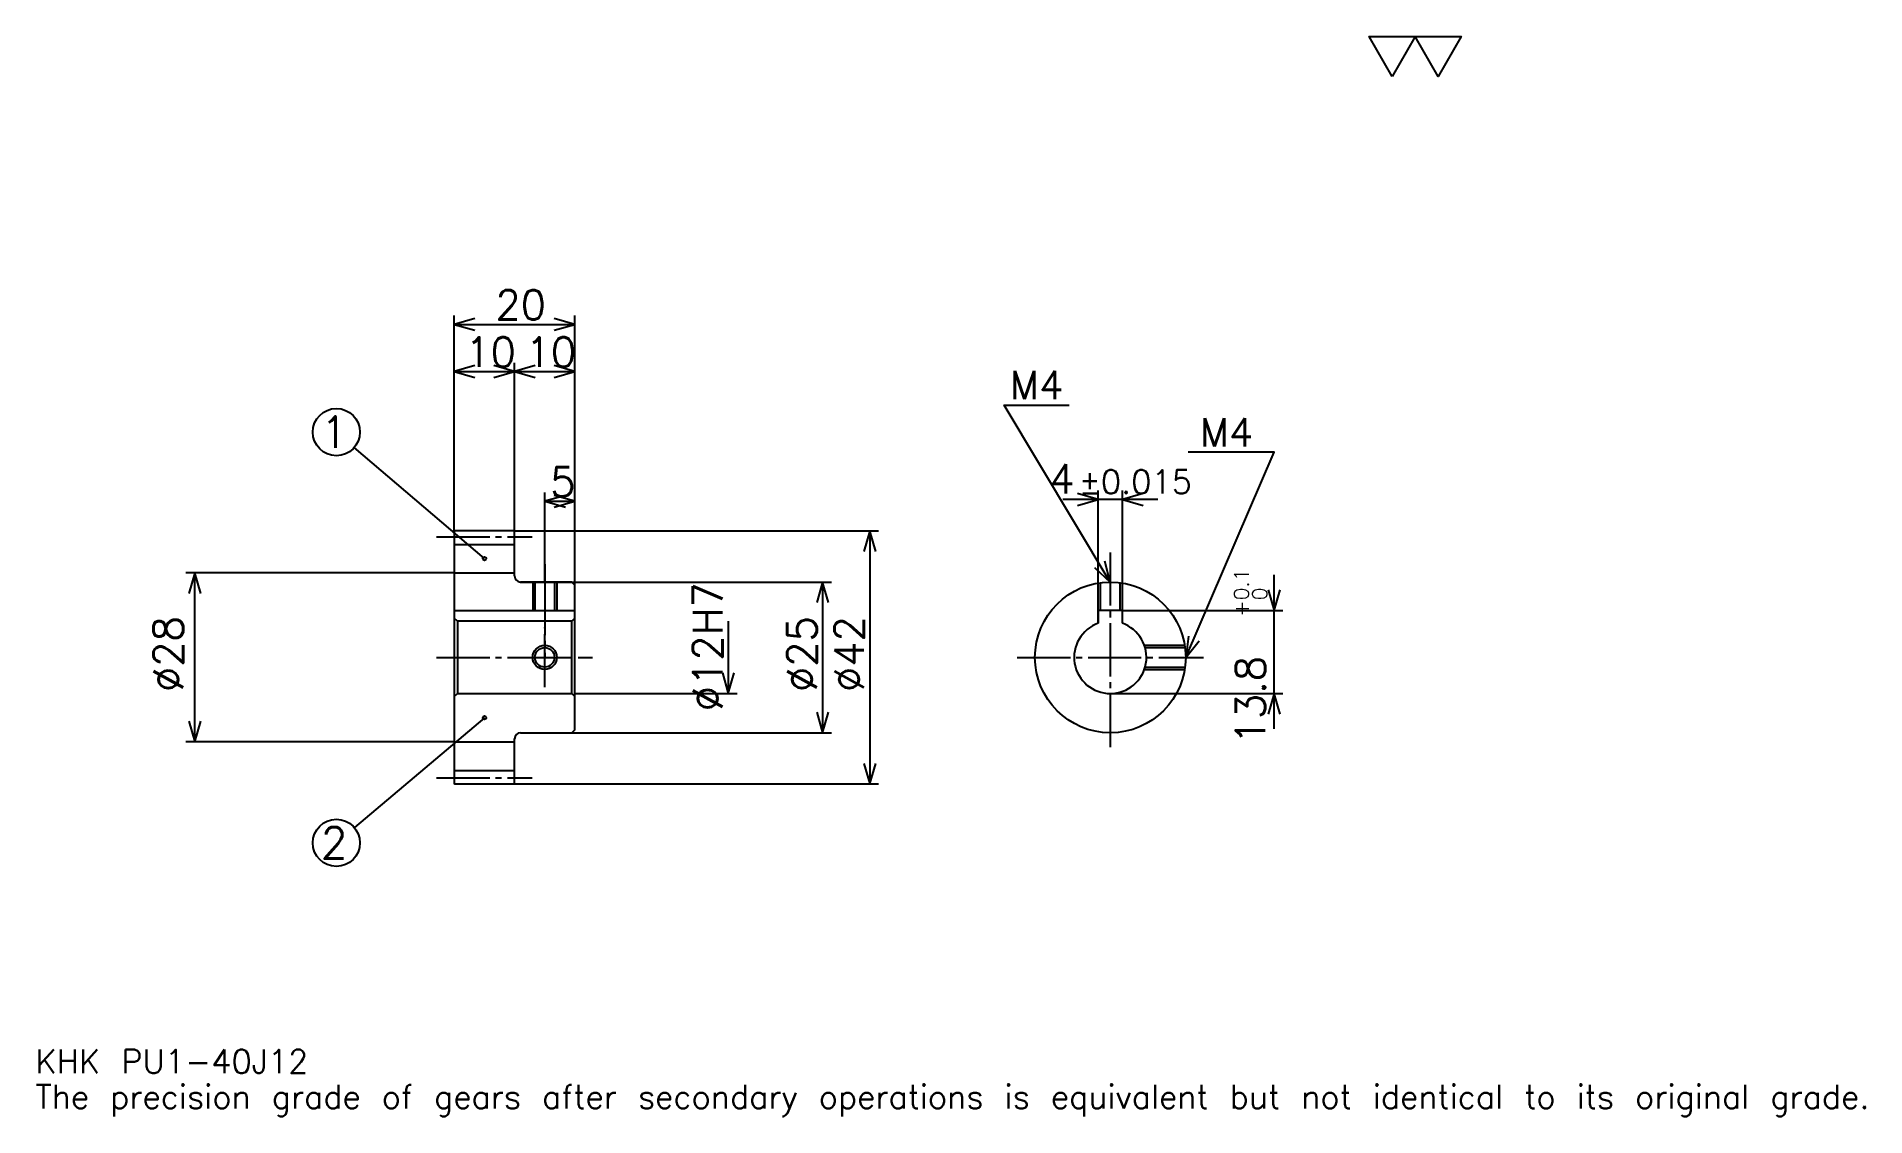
# Model space of a CAD drawing. Extents: x 10 to 313, y 4 to 183.
import ezdxf

# ---------------------------------------------------------------- set-up
doc = ezdxf.new("R2010")
doc.units = 0
doc.linetypes.add('DASHDOT', pattern=[11.739131, 8.804348, -0.978261, 0.978261, -0.978261])
doc.layers.get('0').update_dxf_attribs({"linetype": 'CONTINUOUS'})
doc.layers.add('DASHDOT', color=6, linetype='DASHDOT')
doc.styles.add('KANJI', font='TXT', dxfattribs={"bigfont": 'BIGFONT'})

msp = doc.modelspace()

# ---------------------------------------------------------------- linework, layer by layer
at = {"color": 5}
for p, q in [((79.239136, 100.728256), (79.239136, 136.434784)), ((79.239136, 134.967392), (99.239136, 134.967392)), ((99.239136, 100.728256), (99.239136, 136.434784)), ((89.239136, 100.728256), (89.239136, 128.608688)), ((79.239136, 127.141296), (89.239136, 127.141296)), ((89.239136, 127.141296), (99.239136, 127.141296)), ((84.239136, 96.103256), (62.648849, 114.551491)), ((94.239136, 100.728256), (94.239136, 107.086952)), ((186.043488, 87.528259), (186.043488, 107.391296)), ((190.043488, 87.528259), (190.043488, 107.391296)), ((94.239136, 105.61956), (99.239136, 105.61956)), ((195.913055, 105.923904), (180.17392, 105.923904)), ((79.239136, 100.628258), (79.239136, 100.728256)), ((89.139137, 100.728256), (99.239136, 100.728256)), ((89.239136, 100.628258), (89.239136, 100.728256)), ((94.239136, 92.228256), (94.239136, 100.728256)), ((94.239136, 92.228256), (94.239136, 100.728256)), ((99.239136, 100.728256), (149.619568, 100.728256)), ((99.239136, 91.728256), (99.239136, 100.728256)), ((148.152176, 100.728256), (148.152176, 58.728256)), ((79.239136, 93.728256), (34.728264, 93.728256)), ((36.195656, 65.728256), (36.195656, 93.728256)), ((90.239136, 92.228256), (99.239136, 92.228256)), ((99.239136, 92.228256), (141.793488, 92.228256)), ((140.326096, 92.228256), (140.326096, 67.228256)), ((215.217392, 67.858688), (215.217392, 93.39782)), ((124.67392, 85.728256), (124.67392, 73.728256)), ((190.043488, 87.528259), (216.684784, 87.528259)), ((99.239136, 73.728256), (126.141312, 73.728256)), ((188.043488, 73.728256), (216.684784, 73.728256)), ((84.239136, 69.728256), (62.662323, 51.48917)), ((90.239136, 67.228256), (99.239136, 67.228256)), ((99.239136, 67.228256), (141.793488, 67.228256)), ((79.239136, 65.728256), (34.728264, 65.728256)), ((89.139137, 58.728256), (99.239136, 58.728256)), ((99.239136, 58.728256), (149.619568, 58.728256))]:
    msp.add_line(p, q, dxfattribs=at)
at = {"color": 4}
for p, q in [((79.239136, 98.478256), (89.239136, 98.478256)), ((79.239136, 93.728256), (89.239136, 93.728256)), ((79.239136, 87.528259), (99.239136, 87.528259)), ((79.739136, 85.728256), (79.739136, 73.728256)), ((98.739136, 85.728256), (99.239136, 86.228256)), ((98.739136, 73.728256), (99.239136, 73.228256)), ((79.239136, 65.728256), (89.239136, 65.728256)), ((79.239136, 60.978256), (89.239136, 60.978256))]:
    msp.add_line(p, q, dxfattribs=at)
at = {"color": 7}
msp.add_lwpolyline([(234.782608, 176.08696), (230.967392, 182.699997), (246.228256, 182.699997), (242.41304, 176.08696), (238.597824, 182.699997), (234.782608, 176.08696)], dxfattribs=at)
at = {"color": 5}
for points in [[(82.663048, 135.945648), (79.239136, 134.967392), (82.663048, 133.989136)], [(95.815224, 133.989136), (99.239136, 134.967392), (95.815224, 135.945648)], [(82.663048, 128.119568), (79.239136, 127.141296), (82.663048, 126.16304)], [(85.815224, 126.16304), (89.239136, 127.141296), (85.815224, 128.119568)], [(92.663048, 128.119568), (89.239136, 127.141296), (92.663048, 126.16304)], [(95.815224, 126.16304), (99.239136, 127.141296), (95.815224, 128.119568)], [(188.043488, 92.228256), (170.434784, 121.57608), (181.195648, 121.57608)], [(200.543488, 79.728256), (215.217392, 113.75), (200.934784, 113.75)], [(97.663048, 106.597824), (94.239136, 105.61956), (97.663048, 104.641296)], [(95.815224, 104.641296), (99.239136, 105.61956), (95.815224, 106.597824)], [(182.619568, 104.945648), (186.043488, 105.923904), (182.619568, 106.902168)], [(193.467392, 106.902168), (190.043488, 105.923904), (193.467392, 104.945648)], [(149.130432, 97.304344), (148.152176, 100.728256), (147.17392, 97.304344)], [(185.443039, 94.660927), (188.043488, 92.228256), (187.120743, 95.667549)], [(37.173916, 90.304344), (36.195656, 93.728256), (35.217396, 90.304344)], [(141.304352, 88.804344), (140.326096, 92.228256), (139.347839, 88.804344)], [(214.239136, 90.952171), (215.217392, 87.528259), (216.195648, 90.952171)], [(201.001221, 83.259636), (200.543488, 79.728256), (202.79776, 82.484772)], [(123.695663, 77.152168), (124.67392, 73.728256), (125.652176, 77.152168)], [(216.195648, 70.304344), (215.217392, 73.728256), (214.239136, 70.304344)], [(139.347839, 70.652168), (140.326096, 67.228256), (141.304352, 70.652168)], [(35.217396, 69.152168), (36.195656, 65.728256), (37.173916, 69.152168)], [(147.17392, 62.152168), (148.152176, 58.728256), (149.130432, 62.152168)]]:
    msp.add_lwpolyline(points, dxfattribs=at)
at = {"color": 4}
for points in [[(89.239136, 93.228256), (89.239136, 100.628258), (89.139137, 100.728256), (79.339134, 100.728256), (79.239136, 100.628258), (79.239136, 73.228256)], [(90.239136, 67.228256), (98.739136, 67.228256), (99.239136, 67.728256), (99.239136, 91.728256), (98.739136, 92.228256), (90.239136, 92.228256)], [(92.239136, 92.228256), (92.239136, 87.528259)], [(92.619133, 92.228256), (92.619133, 87.528259)], [(95.859138, 92.228256), (95.859138, 87.528259)], [(96.239136, 92.228256), (96.239136, 87.528259)], [(186.043488, 85.385109), (186.043488, 92.067215)], [(186.423477, 87.528259), (186.423477, 92.122833)], [(189.663483, 87.528259), (189.663483, 92.122833)], [(190.043488, 85.385109), (190.043488, 92.067215)], [(79.239136, 73.228256), (79.739136, 73.728256), (98.739136, 73.728256), (98.739136, 85.728256), (79.739136, 85.728256), (79.239136, 86.228256)], [(190.043488, 85.385109), (190.043488, 87.528259), (186.043488, 87.528259), (186.043488, 85.385109)], [(193.700333, 81.728256), (200.382446, 81.728256)], [(193.820648, 81.348259), (200.438049, 81.348259)], [(193.700333, 77.728256), (200.382446, 77.728256)], [(193.820648, 78.108253), (200.438049, 78.108253)], [(79.239136, 73.228256), (79.239136, 58.828255), (79.339134, 58.728256), (89.139137, 58.728256), (89.239136, 58.828255), (89.239136, 66.228256)]]:
    msp.add_lwpolyline(points, dxfattribs=at)
at = {"color": 5}
for centre, radius in [((59.67392, 117.093475), 3.913043), ((84.239136, 96.103256), 0.293478), ((84.239136, 69.728256), 0.293478), ((59.67392, 48.963039), 3.913043)]:
    msp.add_circle(centre, radius, dxfattribs=at)
at = {"color": 4}
for centre, radius in [((188.043488, 79.728256), 12.5), ((94.239136, 79.728256), 1.62)]:
    msp.add_circle(centre, radius, dxfattribs=at)
at = {"color": 7}
msp.add_circle((94.239136, 79.728256), 2, dxfattribs=at)
at = {"color": 4}
for centre, radius, start, end in [((90.239136, 93.228256), 1, 180, 270), ((188.043488, 79.728256), 6, 109.47122094, 70.52877906), ((90.239136, 66.228256), 1, 90, 180)]:
    msp.add_arc(centre, radius, start, end, dxfattribs=at)
at = {"layer": 'DASHDOT', "color": 7}
for p, q in [((76.304352, 99.728256), (92.17392, 99.728256)), ((188.043488, 97.11956), (188.043488, 64.293472)), ((94.239136, 92.228256), (94.239136, 79.728256)), ((76.304352, 79.728256), (102.17392, 79.728256)), ((172.608704, 79.728256), (203.478271, 79.728256)), ((76.304352, 59.728256), (92.17392, 59.728256))]:
    msp.add_line(p, q, dxfattribs=at)
for points in [[(94.239136, 95.16304), (94.239136, 84.593475)], [(94.239136, 74.793472), (94.239136, 84.66304)], [(89.304352, 79.728256), (99.17392, 79.728256)]]:
    msp.add_lwpolyline(points, dxfattribs=at)

# ---------------------------------------------------------------- texts
at = {"color": 7, "style": 'KANJI'}
for s, height, p in [('20', 4.891304, (86.059784, 135.75)), ('10', 4.891304, (81.059792, 127.923904)), ('10', 4.891304, (91.059784, 127.923904)), ('M4', 4.695652, (171.413055, 122.554344)), ('1', 5.217391, (57.065224, 114.484779)), ('M4', 4.695652, (202.891296, 114.728256)), ('5', 4.891304, (95.14946, 106.402168)), ('4', 4.891304, (177.946869, 106.902168)), ('%%p0.015', 3.913043, (182.788651, 106.902168)), ('2', 5.217391, (57.065224, 46.354343)), ('KHK PU1-40J12', 3.913043, (9.782609, 10.76087)), ('The precision grade of gears after secondary operations is equivalent but not identical to its original grade.', 3.913043, (9.782609, 4.891304))]:
    msp.add_text(s, height=height, dxfattribs=at).set_placement(p)
for s, height, p in [('%%c12H7', 4.891304, (123.695663, 70.801628)), ('0.1', 2.445652, (211.010864, 89.212029)), ('+', 2.445652, (211.010864, 86.472893)), ('0', 2.445652, (214.043472, 89.212029)), ('%%c28', 4.891304, (34.239136, 73.980972)), ('%%c25', 4.891304, (139.347839, 73.980972)), ('%%c42', 4.891304, (147.17392, 73.980972)), ('13.8', 4.891304, (213.75, 65.301392))]:
    msp.add_text(s, height=height, rotation=90, dxfattribs=at).set_placement(p)

doc.saveas('drawing.dxf')
